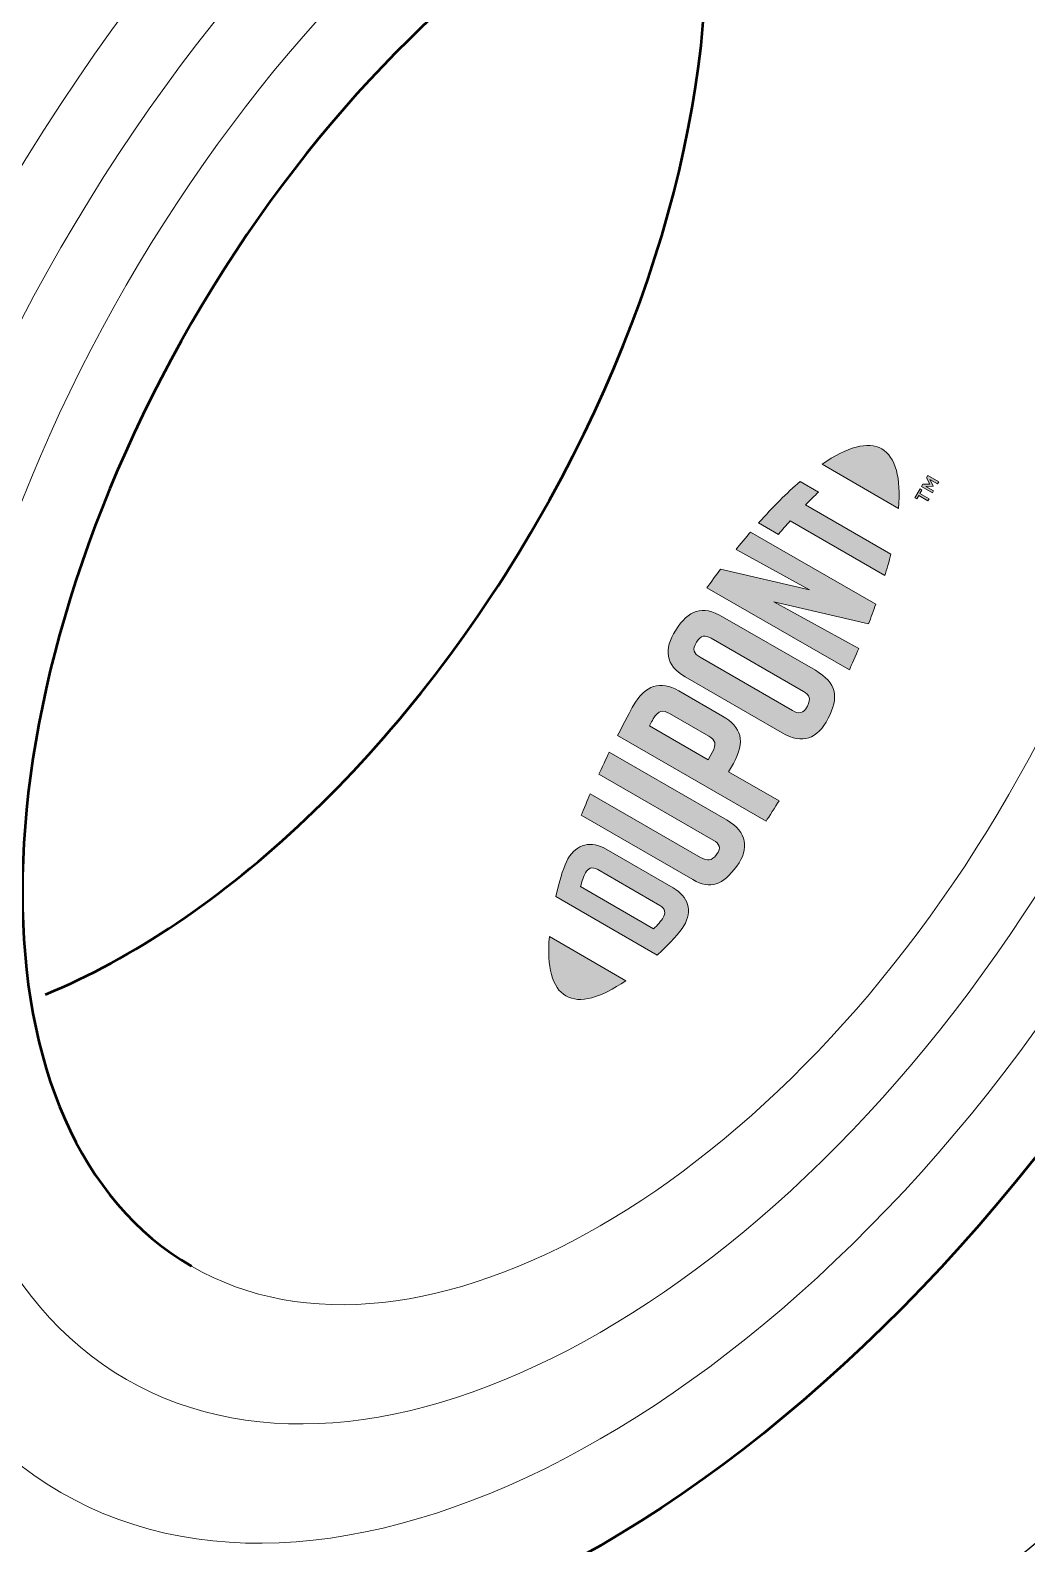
# Model space of a CAD drawing. Header units: inches. Extents: x -17.6 to 82.3, y -15.1 to 23.2.
# Drawn here: x 67.161 to 67.656, y 11.843 to 12.596 of the extents above; entities that cross this region are included whole.
import ezdxf

# ---------------------------------------------------------------- set-up
doc = ezdxf.new("R2010")
doc.units = ezdxf.units.IN
doc.header["$MEASUREMENT"] = 0
for name, color, linetype, lineweight in [('G-ANNO-TTLB', 7, 'Continuous', 0), ('LOGOS', 7, 'Continuous', 0), ('TYVEK', 7, 'Continuous', 0)]:
    doc.layers.add(name, color=color, linetype=linetype, lineweight=lineweight)

# ---------------------------------------------------------------- blocks, each defined once
blk = doc.blocks.new('Block_432')
at = {"layer": 'LOGOS', "true_color": 0x17477e, "transparency": 33554687}
h = blk.add_hatch(color=156, dxfattribs=at)
h.dxf.hatch_style = 2
edge = h.paths.add_edge_path()
edge.add_spline(control_points=[(67.58393, 12.38765), (67.5909, 12.38363), (67.59351, 12.3731), (67.5923, 12.35807), (67.5923, 12.35807), (67.55428, 12.38003), (67.55428, 12.38003), (67.56665, 12.38861), (67.57703, 12.39163), (67.58393, 12.38765)], knot_values=[0, 0, 0, 0, 1, 1, 1, 2, 2, 2, 3, 3, 3, 3], degree=3, periodic=0)
h = blk.add_hatch(color=156, dxfattribs=at)
h.dxf.hatch_style = 2
edge = h.paths.add_edge_path()
edge.add_spline(control_points=[(67.53258, 12.34518), (67.53452, 12.34747), (67.53649, 12.34971), (67.53845, 12.35186), (67.53845, 12.35186), (67.58553, 12.32468), (67.58553, 12.32468), (67.58631, 12.32725), (67.58764, 12.3321), (67.58843, 12.33538), (67.58843, 12.33538), (67.54603, 12.35986), (67.54603, 12.35986), (67.54829, 12.36215), (67.55045, 12.36429), (67.55246, 12.36622), (67.55246, 12.36622), (67.54338, 12.37147), (67.54338, 12.37147), (67.53659, 12.36561), (67.52996, 12.35895), (67.52273, 12.35086), (67.52273, 12.35086), (67.53258, 12.34518), (67.53258, 12.34518)], knot_values=[0, 0, 0, 0, 1, 1, 1, 2, 2, 2, 3, 3, 3, 4, 4, 4, 5, 5, 5, 6, 6, 6, 7, 7, 7, 8, 8, 8, 8], degree=3, periodic=0)
h = blk.add_hatch(color=156, dxfattribs=at)
h.dxf.hatch_style = 2
edge = h.paths.add_edge_path()
edge.add_spline(control_points=[(67.60363, 12.36893), (67.60363, 12.36893), (67.60427, 12.37005), (67.60427, 12.37005), (67.60427, 12.37005), (67.60782, 12.3702), (67.60782, 12.3702), (67.60782, 12.3702), (67.60618, 12.37336), (67.60618, 12.37336), (67.60618, 12.37336), (67.60681, 12.37444), (67.60681, 12.37444), (67.60681, 12.37444), (67.61229, 12.37128), (67.61229, 12.37128), (67.61229, 12.37128), (67.6117, 12.37026), (67.6117, 12.37026), (67.6117, 12.37026), (67.60781, 12.37251), (67.60781, 12.37251), (67.60781, 12.37251), (67.60945, 12.36931), (67.60945, 12.36931), (67.60945, 12.36931), (67.60939, 12.36921), (67.60939, 12.36921), (67.60939, 12.36921), (67.60579, 12.36903), (67.60579, 12.36903), (67.60579, 12.36903), (67.60969, 12.36678), (67.60969, 12.36678), (67.60969, 12.36678), (67.6091, 12.36577), (67.6091, 12.36577), (67.6091, 12.36577), (67.60363, 12.36893), (67.60363, 12.36893)], knot_values=[0, 0, 0, 0, 1, 1, 1, 2, 2, 2, 3, 3, 3, 4, 4, 4, 5, 5, 5, 6, 6, 6, 7, 7, 7, 8, 8, 8, 9, 9, 9, 10, 10, 10, 11, 11, 11, 12, 12, 12, 13, 13, 13, 13], degree=3, periodic=0)
edge = h.paths.add_edge_path()
edge.add_spline(control_points=[(67.60233, 12.36446), (67.60233, 12.36446), (67.60135, 12.36277), (67.60135, 12.36277), (67.60135, 12.36277), (67.60039, 12.36333), (67.60039, 12.36333), (67.60039, 12.36333), (67.60295, 12.36775), (67.60295, 12.36775), (67.60295, 12.36775), (67.60391, 12.3672), (67.60391, 12.3672), (67.60391, 12.3672), (67.60293, 12.36551), (67.60293, 12.36551), (67.60293, 12.36551), (67.60745, 12.3629), (67.60745, 12.3629), (67.60745, 12.3629), (67.60685, 12.36185), (67.60685, 12.36185), (67.60685, 12.36185), (67.60233, 12.36446), (67.60233, 12.36446)], knot_values=[0, 0, 0, 0, 1, 1, 1, 2, 2, 2, 3, 3, 3, 4, 4, 4, 5, 5, 5, 6, 6, 6, 7, 7, 7, 8, 8, 8, 8], degree=3, periodic=0)
h = blk.add_hatch(color=156, dxfattribs=at)
h.dxf.hatch_style = 2
edge = h.paths.add_edge_path()
edge.add_spline(control_points=[(67.54795, 12.31766), (67.54795, 12.31766), (67.5038, 12.32782), (67.5038, 12.32782), (67.50159, 12.32493), (67.49898, 12.32139), (67.49703, 12.31863), (67.49703, 12.31863), (67.56783, 12.27775), (67.56783, 12.27775), (67.56882, 12.27992), (67.57125, 12.28548), (67.57246, 12.28838), (67.57246, 12.28838), (67.53026, 12.31165), (67.53026, 12.31165), (67.53026, 12.31165), (67.57738, 12.30067), (67.57738, 12.30067), (67.57847, 12.3035), (67.57999, 12.30766), (67.58095, 12.31041), (67.58095, 12.31041), (67.51874, 12.34633), (67.51874, 12.34633), (67.51673, 12.34403), (67.51322, 12.33979), (67.51156, 12.33772), (67.51156, 12.33772), (67.54795, 12.31766), (67.54795, 12.31766)], knot_values=[0, 0, 0, 0, 1, 1, 1, 2, 2, 2, 3, 3, 3, 4, 4, 4, 5, 5, 5, 6, 6, 6, 7, 7, 7, 8, 8, 8, 9, 9, 9, 10, 10, 10, 10], degree=3, periodic=0)
h = blk.add_hatch(color=156, dxfattribs=at)
h.dxf.hatch_style = 2
edge = h.paths.add_edge_path()
edge.add_spline(control_points=[(67.5451, 12.26699), (67.54801, 12.26531), (67.54896, 12.26346), (67.54695, 12.25973), (67.54488, 12.25589), (67.54267, 12.2558), (67.53964, 12.25754), (67.53964, 12.25754), (67.49365, 12.2841), (67.49365, 12.2841), (67.49062, 12.28585), (67.48954, 12.28784), (67.49183, 12.29155), (67.49406, 12.29516), (67.49618, 12.29523), (67.4991, 12.29355), (67.4991, 12.29355), (67.5451, 12.26699), (67.5451, 12.26699)], knot_values=[0, 0, 0, 0, 1, 1, 1, 2, 2, 2, 3, 3, 3, 4, 4, 4, 5, 5, 5, 6, 6, 6, 6], degree=3, periodic=0)
edge = h.paths.add_edge_path()
edge.add_spline(control_points=[(67.48152, 12.2975), (67.47551, 12.28817), (67.47645, 12.27999), (67.48617, 12.27439), (67.48617, 12.27439), (67.53443, 12.24652), (67.53443, 12.24652), (67.54468, 12.2406), (67.5519, 12.24334), (67.55731, 12.25375), (67.56262, 12.26393), (67.56183, 12.27129), (67.55093, 12.27759), (67.55093, 12.27759), (67.50485, 12.30419), (67.50485, 12.30419), (67.49446, 12.31019), (67.48805, 12.30764), (67.48152, 12.2975)], knot_values=[0, 0, 0, 0, 1, 1, 1, 2, 2, 2, 3, 3, 3, 4, 4, 4, 5, 5, 5, 6, 6, 6, 6], degree=3, periodic=0)
h = blk.add_hatch(color=156, dxfattribs=at)
h.dxf.hatch_style = 2
edge = h.paths.add_edge_path()
edge.add_spline(control_points=[(67.49795, 12.24484), (67.50113, 12.24301), (67.50209, 12.24097), (67.49967, 12.23675), (67.49967, 12.23675), (67.49758, 12.23311), (67.49758, 12.23311), (67.49758, 12.23311), (67.46847, 12.24992), (67.46847, 12.24992), (67.46932, 12.25158), (67.46979, 12.25246), (67.47036, 12.25343), (67.47299, 12.25799), (67.47526, 12.25794), (67.4785, 12.25607), (67.4785, 12.25607), (67.49795, 12.24484), (67.49795, 12.24484)], knot_values=[0, 0, 0, 0, 1, 1, 1, 2, 2, 2, 3, 3, 3, 4, 4, 4, 5, 5, 5, 6, 6, 6, 6], degree=3, periodic=0)
edge = h.paths.add_edge_path()
edge.add_spline(control_points=[(67.46041, 12.25998), (67.45936, 12.25818), (67.4558, 12.25147), (67.45266, 12.24522), (67.45266, 12.24522), (67.52645, 12.20263), (67.52645, 12.20263), (67.52774, 12.20461), (67.53113, 12.20985), (67.53289, 12.21272), (67.53289, 12.21272), (67.50784, 12.22719), (67.50784, 12.22719), (67.50784, 12.22719), (67.51017, 12.23125), (67.51017, 12.23125), (67.51641, 12.24213), (67.51414, 12.24945), (67.50477, 12.25486), (67.50477, 12.25486), (67.48303, 12.26741), (67.48303, 12.26741), (67.47386, 12.27271), (67.46635, 12.27028), (67.46041, 12.25998)], knot_values=[0, 0, 0, 0, 1, 1, 1, 2, 2, 2, 3, 3, 3, 4, 4, 4, 5, 5, 5, 6, 6, 6, 7, 7, 7, 8, 8, 8, 8], degree=3, periodic=0)
h = blk.add_hatch(color=156, dxfattribs=at)
h.dxf.hatch_style = 2
edge = h.paths.add_edge_path()
edge.add_spline(control_points=[(67.50022, 12.19315), (67.50314, 12.19147), (67.5044, 12.1894), (67.50186, 12.18602), (67.49936, 12.18269), (67.4973, 12.18261), (67.49384, 12.1846), (67.49384, 12.1846), (67.43903, 12.21625), (67.43903, 12.21625), (67.43792, 12.21372), (67.4356, 12.20801), (67.43461, 12.20556), (67.43461, 12.20556), (67.49005, 12.17355), (67.49005, 12.17355), (67.49891, 12.16844), (67.50483, 12.17075), (67.51187, 12.18024), (67.51831, 12.18893), (67.51689, 12.19735), (67.50707, 12.20302), (67.50707, 12.20302), (67.4485, 12.23683), (67.4485, 12.23683), (67.44748, 12.23483), (67.44434, 12.22815), (67.44338, 12.22597), (67.44338, 12.22597), (67.50022, 12.19315), (67.50022, 12.19315)], knot_values=[0, 0, 0, 0, 1, 1, 1, 2, 2, 2, 3, 3, 3, 4, 4, 4, 5, 5, 5, 6, 6, 6, 7, 7, 7, 8, 8, 8, 9, 9, 9, 10, 10, 10, 10], degree=3, periodic=0)
h = blk.add_hatch(color=156, dxfattribs=at)
h.dxf.hatch_style = 2
edge = h.paths.add_edge_path()
edge.add_spline(control_points=[(67.47363, 12.16072), (67.47654, 12.15904), (67.4765, 12.15673), (67.47529, 12.15464), (67.47435, 12.15301), (67.47231, 12.15083), (67.47056, 12.14911), (67.47056, 12.14911), (67.43422, 12.17009), (67.43422, 12.17009), (67.43487, 12.17245), (67.43573, 12.17531), (67.43667, 12.17694), (67.43788, 12.17903), (67.43986, 12.18022), (67.44277, 12.17854), (67.44277, 12.17854), (67.47363, 12.16072), (67.47363, 12.16072)], knot_values=[0, 0, 0, 0, 1, 1, 1, 2, 2, 2, 3, 3, 3, 4, 4, 4, 5, 5, 5, 6, 6, 6, 6], degree=3, periodic=0)
edge = h.paths.add_edge_path()
edge.add_spline(control_points=[(67.42796, 12.18379), (67.42606, 12.1805), (67.42429, 12.17519), (67.42198, 12.16506), (67.42198, 12.16506), (67.47235, 12.13598), (67.47235, 12.13598), (67.479, 12.14222), (67.48368, 12.14723), (67.48558, 12.15052), (67.48996, 12.15811), (67.48779, 12.16507), (67.48034, 12.16937), (67.48034, 12.16937), (67.4469, 12.18868), (67.4469, 12.18868), (67.43945, 12.19298), (67.43234, 12.19138), (67.42796, 12.18379)], knot_values=[0, 0, 0, 0, 1, 1, 1, 2, 2, 2, 3, 3, 3, 4, 4, 4, 5, 5, 5, 6, 6, 6, 6], degree=3, periodic=0)
h = blk.add_hatch(color=156, dxfattribs=at)
h.dxf.hatch_style = 2
edge = h.paths.add_edge_path()
edge.add_spline(control_points=[(67.42694, 12.11573), (67.4339, 12.11171), (67.44432, 12.1147), (67.45672, 12.12326), (67.45672, 12.12326), (67.41872, 12.1452), (67.41872, 12.1452), (67.41746, 12.13021), (67.42004, 12.11971), (67.42694, 12.11573)], knot_values=[0, 0, 0, 0, 1, 1, 1, 2, 2, 2, 3, 3, 3, 3], degree=3, periodic=0)
at = {"layer": 'LOGOS'}
for points, knots in [([(67.58393, 12.38765), (67.5909, 12.38363), (67.59351, 12.3731), (67.5923, 12.35807), (67.5923, 12.35807), (67.55428, 12.38003), (67.55428, 12.38003), (67.56665, 12.38861), (67.57703, 12.39163), (67.58393, 12.38765)], [0, 0, 0, 0, 1, 1, 1, 2, 2, 2, 3, 3, 3, 3]), ([(67.53258, 12.34518), (67.53452, 12.34747), (67.53649, 12.34971), (67.53845, 12.35186), (67.53845, 12.35186), (67.58553, 12.32468), (67.58553, 12.32468), (67.58631, 12.32725), (67.58764, 12.3321), (67.58843, 12.33538), (67.58843, 12.33538), (67.54603, 12.35986), (67.54603, 12.35986), (67.54829, 12.36215), (67.55045, 12.36429), (67.55246, 12.36622), (67.55246, 12.36622), (67.54338, 12.37147), (67.54338, 12.37147), (67.53659, 12.36561), (67.52996, 12.35895), (67.52273, 12.35086), (67.52273, 12.35086), (67.53258, 12.34518), (67.53258, 12.34518)], [0, 0, 0, 0, 1, 1, 1, 2, 2, 2, 3, 3, 3, 4, 4, 4, 5, 5, 5, 6, 6, 6, 7, 7, 7, 8, 8, 8, 8]), ([(67.60363, 12.36893), (67.60363, 12.36893), (67.60427, 12.37005), (67.60427, 12.37005), (67.60427, 12.37005), (67.60782, 12.3702), (67.60782, 12.3702), (67.60782, 12.3702), (67.60618, 12.37336), (67.60618, 12.37336), (67.60618, 12.37336), (67.60681, 12.37444), (67.60681, 12.37444), (67.60681, 12.37444), (67.61229, 12.37128), (67.61229, 12.37128), (67.61229, 12.37128), (67.6117, 12.37026), (67.6117, 12.37026), (67.6117, 12.37026), (67.60781, 12.37251), (67.60781, 12.37251), (67.60781, 12.37251), (67.60945, 12.36931), (67.60945, 12.36931), (67.60945, 12.36931), (67.60939, 12.36921), (67.60939, 12.36921), (67.60939, 12.36921), (67.60579, 12.36903), (67.60579, 12.36903), (67.60579, 12.36903), (67.60969, 12.36678), (67.60969, 12.36678), (67.60969, 12.36678), (67.6091, 12.36577), (67.6091, 12.36577), (67.6091, 12.36577), (67.60363, 12.36893), (67.60363, 12.36893)], [0, 0, 0, 0, 1, 1, 1, 2, 2, 2, 3, 3, 3, 4, 4, 4, 5, 5, 5, 6, 6, 6, 7, 7, 7, 8, 8, 8, 9, 9, 9, 10, 10, 10, 11, 11, 11, 12, 12, 12, 13, 13, 13, 13]), ([(67.60233, 12.36446), (67.60233, 12.36446), (67.60135, 12.36277), (67.60135, 12.36277), (67.60135, 12.36277), (67.60039, 12.36333), (67.60039, 12.36333), (67.60039, 12.36333), (67.60295, 12.36775), (67.60295, 12.36775), (67.60295, 12.36775), (67.60391, 12.3672), (67.60391, 12.3672), (67.60391, 12.3672), (67.60293, 12.36551), (67.60293, 12.36551), (67.60293, 12.36551), (67.60745, 12.3629), (67.60745, 12.3629), (67.60745, 12.3629), (67.60685, 12.36185), (67.60685, 12.36185), (67.60685, 12.36185), (67.60233, 12.36446), (67.60233, 12.36446)], [0, 0, 0, 0, 1, 1, 1, 2, 2, 2, 3, 3, 3, 4, 4, 4, 5, 5, 5, 6, 6, 6, 7, 7, 7, 8, 8, 8, 8]), ([(67.54795, 12.31766), (67.54795, 12.31766), (67.5038, 12.32782), (67.5038, 12.32782), (67.50159, 12.32493), (67.49898, 12.32139), (67.49703, 12.31863), (67.49703, 12.31863), (67.56783, 12.27775), (67.56783, 12.27775), (67.56882, 12.27992), (67.57125, 12.28548), (67.57246, 12.28838), (67.57246, 12.28838), (67.53026, 12.31165), (67.53026, 12.31165), (67.53026, 12.31165), (67.57738, 12.30067), (67.57738, 12.30067), (67.57847, 12.3035), (67.57999, 12.30766), (67.58095, 12.31041), (67.58095, 12.31041), (67.51874, 12.34633), (67.51874, 12.34633), (67.51673, 12.34403), (67.51322, 12.33979), (67.51156, 12.33772), (67.51156, 12.33772), (67.54795, 12.31766), (67.54795, 12.31766)], [0, 0, 0, 0, 1, 1, 1, 2, 2, 2, 3, 3, 3, 4, 4, 4, 5, 5, 5, 6, 6, 6, 7, 7, 7, 8, 8, 8, 9, 9, 9, 10, 10, 10, 10]), ([(67.48152, 12.2975), (67.47551, 12.28817), (67.47645, 12.27999), (67.48617, 12.27439), (67.48617, 12.27439), (67.53443, 12.24652), (67.53443, 12.24652), (67.54468, 12.2406), (67.5519, 12.24334), (67.55731, 12.25375), (67.56262, 12.26393), (67.56183, 12.27129), (67.55093, 12.27759), (67.55093, 12.27759), (67.50485, 12.30419), (67.50485, 12.30419), (67.49446, 12.31019), (67.48805, 12.30764), (67.48152, 12.2975)], [0, 0, 0, 0, 1, 1, 1, 2, 2, 2, 3, 3, 3, 4, 4, 4, 5, 5, 5, 6, 6, 6, 6]), ([(67.5451, 12.26699), (67.54801, 12.26531), (67.54896, 12.26346), (67.54695, 12.25973), (67.54488, 12.25589), (67.54267, 12.2558), (67.53964, 12.25754), (67.53964, 12.25754), (67.49365, 12.2841), (67.49365, 12.2841), (67.49062, 12.28585), (67.48954, 12.28784), (67.49183, 12.29155), (67.49406, 12.29516), (67.49618, 12.29523), (67.4991, 12.29355), (67.4991, 12.29355), (67.5451, 12.26699), (67.5451, 12.26699)], [0, 0, 0, 0, 1, 1, 1, 2, 2, 2, 3, 3, 3, 4, 4, 4, 5, 5, 5, 6, 6, 6, 6]), ([(67.46041, 12.25998), (67.45936, 12.25818), (67.4558, 12.25147), (67.45266, 12.24522), (67.45266, 12.24522), (67.52645, 12.20263), (67.52645, 12.20263), (67.52774, 12.20461), (67.53113, 12.20985), (67.53289, 12.21272), (67.53289, 12.21272), (67.50784, 12.22719), (67.50784, 12.22719), (67.50784, 12.22719), (67.51017, 12.23125), (67.51017, 12.23125), (67.51641, 12.24213), (67.51414, 12.24945), (67.50477, 12.25486), (67.50477, 12.25486), (67.48303, 12.26741), (67.48303, 12.26741), (67.47386, 12.27271), (67.46635, 12.27028), (67.46041, 12.25998)], [0, 0, 0, 0, 1, 1, 1, 2, 2, 2, 3, 3, 3, 4, 4, 4, 5, 5, 5, 6, 6, 6, 7, 7, 7, 8, 8, 8, 8]), ([(67.49795, 12.24484), (67.50113, 12.24301), (67.50209, 12.24097), (67.49967, 12.23675), (67.49967, 12.23675), (67.49758, 12.23311), (67.49758, 12.23311), (67.49758, 12.23311), (67.46847, 12.24992), (67.46847, 12.24992), (67.46932, 12.25158), (67.46979, 12.25246), (67.47036, 12.25343), (67.47299, 12.25799), (67.47526, 12.25794), (67.4785, 12.25607), (67.4785, 12.25607), (67.49795, 12.24484), (67.49795, 12.24484)], [0, 0, 0, 0, 1, 1, 1, 2, 2, 2, 3, 3, 3, 4, 4, 4, 5, 5, 5, 6, 6, 6, 6]), ([(67.50022, 12.19315), (67.50314, 12.19147), (67.5044, 12.1894), (67.50186, 12.18602), (67.49936, 12.18269), (67.4973, 12.18261), (67.49384, 12.1846), (67.49384, 12.1846), (67.43903, 12.21625), (67.43903, 12.21625), (67.43792, 12.21372), (67.4356, 12.20801), (67.43461, 12.20556), (67.43461, 12.20556), (67.49005, 12.17355), (67.49005, 12.17355), (67.49891, 12.16844), (67.50483, 12.17075), (67.51187, 12.18024), (67.51831, 12.18893), (67.51689, 12.19735), (67.50707, 12.20302), (67.50707, 12.20302), (67.4485, 12.23683), (67.4485, 12.23683), (67.44748, 12.23483), (67.44434, 12.22815), (67.44338, 12.22597), (67.44338, 12.22597), (67.50022, 12.19315), (67.50022, 12.19315)], [0, 0, 0, 0, 1, 1, 1, 2, 2, 2, 3, 3, 3, 4, 4, 4, 5, 5, 5, 6, 6, 6, 7, 7, 7, 8, 8, 8, 9, 9, 9, 10, 10, 10, 10]), ([(67.42796, 12.18379), (67.42606, 12.1805), (67.42429, 12.17519), (67.42198, 12.16506), (67.42198, 12.16506), (67.47235, 12.13598), (67.47235, 12.13598), (67.479, 12.14222), (67.48368, 12.14723), (67.48558, 12.15052), (67.48996, 12.15811), (67.48779, 12.16507), (67.48034, 12.16937), (67.48034, 12.16937), (67.4469, 12.18868), (67.4469, 12.18868), (67.43945, 12.19298), (67.43234, 12.19138), (67.42796, 12.18379)], [0, 0, 0, 0, 1, 1, 1, 2, 2, 2, 3, 3, 3, 4, 4, 4, 5, 5, 5, 6, 6, 6, 6]), ([(67.47363, 12.16072), (67.47654, 12.15904), (67.4765, 12.15673), (67.47529, 12.15464), (67.47435, 12.15301), (67.47231, 12.15083), (67.47056, 12.14911), (67.47056, 12.14911), (67.43422, 12.17009), (67.43422, 12.17009), (67.43487, 12.17245), (67.43573, 12.17531), (67.43667, 12.17694), (67.43788, 12.17903), (67.43986, 12.18022), (67.44277, 12.17854), (67.44277, 12.17854), (67.47363, 12.16072), (67.47363, 12.16072)], [0, 0, 0, 0, 1, 1, 1, 2, 2, 2, 3, 3, 3, 4, 4, 4, 5, 5, 5, 6, 6, 6, 6]), ([(67.42694, 12.11573), (67.4339, 12.11171), (67.44432, 12.1147), (67.45672, 12.12326), (67.45672, 12.12326), (67.41872, 12.1452), (67.41872, 12.1452), (67.41746, 12.13021), (67.42004, 12.11971), (67.42694, 12.11573)], [0, 0, 0, 0, 1, 1, 1, 2, 2, 2, 3, 3, 3, 3])]:
    blk.add_open_spline(points, degree=3, knots=knots, dxfattribs=at)
blk = doc.blocks.new('Block_421')
at = {"layer": 'LOGOS', "color": 250, "lineweight": 50, "true_color": 0x231f20}
for points, knots in [([(67.14345, 11.81262), (67.30944, 11.71674), (67.57841, 11.87215), (67.74447, 12.15957), (67.91032, 12.44699), (67.91039, 12.75773), (67.7444, 12.85361), (67.7444, 12.85361), (67.41952, 13.04118), (67.41952, 13.04118), (67.2536, 13.13692), (66.98449, 12.98151), (66.81857, 12.69416), (66.65258, 12.40674), (66.65258, 12.09607), (66.81857, 12.00019), (66.81857, 12.00019), (67.14345, 11.81262), (67.14345, 11.81262)], [0, 0, 0, 0, 1, 1, 1, 2, 2, 2, 3, 3, 3, 4, 4, 4, 5, 5, 5, 6, 6, 6, 6]), ([(67.64706, 12.68483), (67.5349, 12.74951), (67.35303, 12.64452), (67.24093, 12.45033), (67.12876, 12.25614), (67.12876, 12.04614), (67.24093, 11.98132)], [0, 0, 0, 0, 1, 1, 1, 2, 2, 2, 2]), ([(67.16831, 12.11647), (67.25485, 12.15205), (67.34599, 12.23588), (67.41256, 12.35118), (67.47982, 12.46767), (67.50676, 12.58972), (67.49332, 12.68288)], [0, 0, 0, 0, 1, 1, 1, 2, 2, 2, 2])]:
    blk.add_open_spline(points, degree=3, knots=knots, dxfattribs=at)
at = {"layer": 'LOGOS', "color": 250, "lineweight": 20, "true_color": 0x231f20}
for points, knots in [([(67.7444, 12.85361), (67.57848, 12.94928), (67.30937, 12.79394), (67.14345, 12.50659), (66.97753, 12.21917), (66.97753, 11.90842), (67.14345, 11.81262)], [0, 0, 0, 0, 1, 1, 1, 2, 2, 2, 2]), ([(67.71196, 12.79721), (67.564, 12.88271), (67.32399, 12.74416), (67.17597, 12.48779), (67.02801, 12.23142), (67.02801, 11.95431), (67.17597, 11.86881), (67.32399, 11.78344), (67.564, 11.922), (67.71202, 12.17837), (67.86005, 12.43466), (67.86005, 12.71178), (67.71196, 12.79721)], [0, 0, 0, 0, 1, 1, 1, 2, 2, 2, 3, 3, 3, 4, 4, 4, 4]), ([(67.67958, 12.74109), (67.54951, 12.81615), (67.33854, 12.6943), (67.20841, 12.46906), (67.07842, 12.24381), (67.07842, 12.00019), (67.20848, 11.92506), (67.33854, 11.85), (67.54945, 11.97178), (67.67958, 12.19703), (67.80957, 12.42234), (67.80964, 12.66596), (67.67958, 12.74109)], [0, 0, 0, 0, 1, 1, 1, 2, 2, 2, 3, 3, 3, 4, 4, 4, 4]), ([(67.24093, 11.98132), (67.3531, 11.91657), (67.53496, 12.02157), (67.64713, 12.21582), (67.75923, 12.41009), (67.75923, 12.62008), (67.64706, 12.68483)], [0, 0, 0, 0, 1, 1, 1, 2, 2, 2, 2])]:
    blk.add_open_spline(points, degree=3, knots=knots, dxfattribs=at)
at = {"layer": 'LOGOS'}
blk.add_blockref('Block_432', (0, 0), dxfattribs=at)

msp = doc.modelspace()

# ---------------------------------------------------------------- hatches: boundary and pattern name
at = {"layer": 'G-ANNO-TTLB', "true_color": 0xff00ff, "transparency": 33554687}
h = msp.add_hatch(color=6, dxfattribs=at)
edge = h.paths.add_edge_path()
edge.add_spline(control_points=[(77.90202, -11.06099), (77.90202, -11.06099), (37.21427, -11.06099), (37.21427, -11.06099), (37.21427, -11.06099), (37.21427, 23.06401), (37.21427, 23.06401), (37.21427, 23.06401), (77.90202, 23.06401), (77.90202, 23.06401), (77.90202, 23.06401), (77.90202, -11.06099), (77.90202, -11.06099)], knot_values=[0, 0, 0, 0, 1, 1, 1, 2, 2, 2, 3, 3, 3, 4, 4, 4, 4], degree=3, periodic=0)
edge = h.paths.add_edge_path()
edge.add_spline(control_points=[(37.33927, 22.93901), (37.33927, 22.93901), (37.33927, -10.93599), (37.33927, -10.93599), (37.33927, -10.93599), (77.77702, -10.93599), (77.77702, -10.93599), (77.77702, -10.93599), (77.77702, 22.93901), (77.77702, 22.93901), (77.77702, 22.93901), (37.33927, 22.93901), (37.33927, 22.93901)], knot_values=[0, 0, 0, 0, 1, 1, 1, 2, 2, 2, 3, 3, 3, 4, 4, 4, 4], degree=3, periodic=0)
edge.add_line((37.33927, 22.93901), (37.33927, 22.93901))

# ---------------------------------------------------------------- linework, layer by layer
at = {"layer": 'G-ANNO-TTLB'}
for points in [[(77.90202, -11.06099), (77.90202, -11.06099), (37.21427, -11.06099), (37.21427, -11.06099), (37.21427, -11.06099), (37.21427, 23.06401), (37.21427, 23.06401), (37.21427, 23.06401), (77.90202, 23.06401), (77.90202, 23.06401), (77.90202, 23.06401), (77.90202, -11.06099), (77.90202, -11.06099)], [(37.33927, 22.93901), (37.33927, 22.93901), (37.33927, -10.93599), (37.33927, -10.93599), (37.33927, -10.93599), (77.77702, -10.93599), (77.77702, -10.93599), (77.77702, -10.93599), (77.77702, 22.93901), (77.77702, 22.93901), (77.77702, 22.93901), (37.33927, 22.93901), (37.33927, 22.93901)]]:
    msp.add_open_spline(points, degree=3, knots=[0, 0, 0, 0, 1, 1, 1, 2, 2, 2, 3, 3, 3, 4, 4, 4, 4], dxfattribs=at)
at = {"layer": 'TYVEK', "color": 18, "lineweight": 25, "true_color": 0x000000}
msp.add_circle((66.99783, 12.63369), 1.03118, dxfattribs=at)

# ---------------------------------------------------------------- block references
at = {"layer": 'LOGOS'}
msp.add_blockref('Block_421', (0, 0), dxfattribs=at)

doc.saveas('drawing.dxf')
